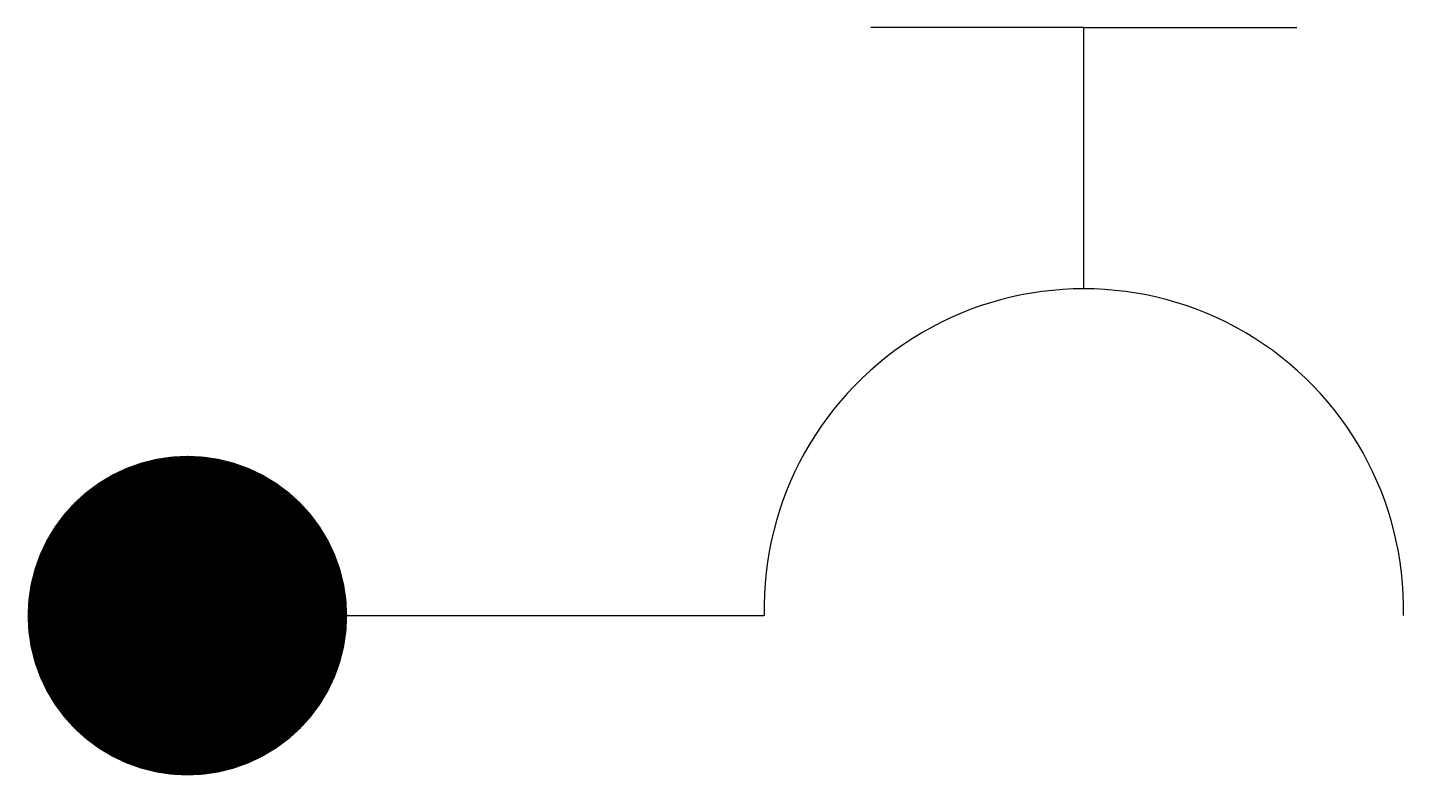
# Model space of a CAD drawing. Header units: millimetres. Extents: x -10117.085 to -10116.625, y 58.465 to 58.715.
import ezdxf

# ---------------------------------------------------------------- set-up
doc = ezdxf.new("R2010")
doc.units = ezdxf.units.MM
doc.header["$LTSCALE"] = 10
doc.layers.add('Tub_componentes', color=2, linetype='Continuous')

msp = doc.modelspace()

# ---------------------------------------------------------------- linework, layer by layer
at = {"layer": 'Tub_componentes', "color": 2}
for p, q in [((-10116.73189, 58.71539), (-10116.80318, 58.71539)), ((-10116.73189, 58.62798), (-10116.73189, 58.71539)), ((-10116.73189, 58.71539), (-10116.66061, 58.71539)), ((-10117.03175, 58.51864), (-10116.8388, 58.51864)), ((-10116.83883, 58.51864), (-10116.8388, 58.51864))]:
    msp.add_line(p, q, dxfattribs=at)
at = {"layer": 'Tub_componentes', "color": 1, "const_width": 0.05347}
msp.add_lwpolyline([(-10117.05848, 58.51864, 1), (-10117.00501, 58.51864, 1)], format="xyb", close=True, dxfattribs=at)
at = {"layer": 'Tub_componentes', "color": 2}
msp.add_arc((-10116.73189, 58.52105), 0.10693, 358.7082, 181.2918, dxfattribs=at)

doc.saveas('drawing.dxf')
